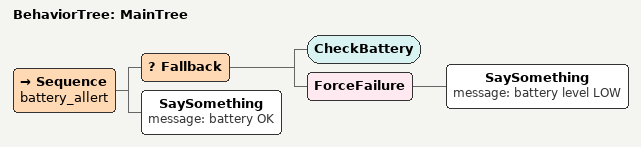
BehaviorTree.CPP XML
<root main_tree_to_execute = "MainTree" >
    <BehaviorTree ID="MainTree">
        <Sequence name="battery_allert">
            <Fallback>
                <CheckBattery/>
                <ForceFailure>
                    <SaySomething message="battery level LOW" />
                </ForceFailure>
            </Fallback>
                <SaySomething message="battery OK" />
        </Sequence>
    </BehaviorTree>
</root>
